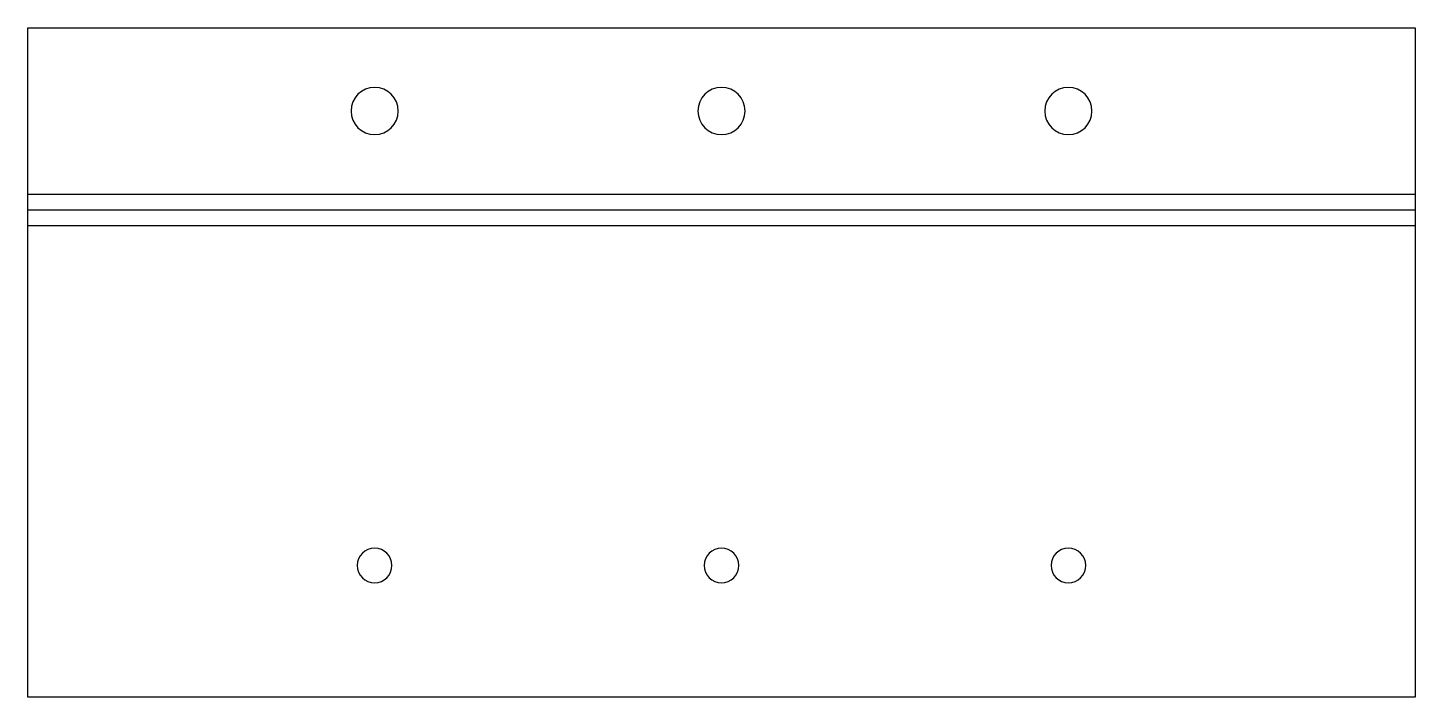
# Model space of a CAD drawing. Header units: millimetres. Extents: x 0 to 100, y 0 to 48.
import ezdxf

# ---------------------------------------------------------------- set-up
doc = ezdxf.new("R2010")
doc.units = ezdxf.units.MM

msp = doc.modelspace()

# ---------------------------------------------------------------- linework, layer by layer
at = {"layer": 'BEND'}
msp.add_line((0, 35.13), (100, 35.13), dxfattribs=at)
at = {"layer": 'BEND_EXTENT'}
for p, q in [((0, 36.26), (100, 36.26)), ((0, 34), (100, 34))]:
    msp.add_line(p, q, dxfattribs=at)
at = {"layer": 'INTERIOR_PROFILES', "extrusion": (0, 0, -1)}
for centre, radius in [((-25, 42.26), 1.7), ((-50, 42.26), 1.7), ((-75, 42.26), 1.7), ((-25, 9.5), 1.25), ((-50, 9.5), 1.25), ((-75, 9.5), 1.25)]:
    msp.add_circle(centre, radius, dxfattribs=at)
at = {"layer": 'OUTER_PROFILES'}
msp.add_lwpolyline([(100, 48.26), (100, 0), (0, 0), (0, 48.26)], close=True, dxfattribs=at)

doc.saveas('drawing.dxf')
